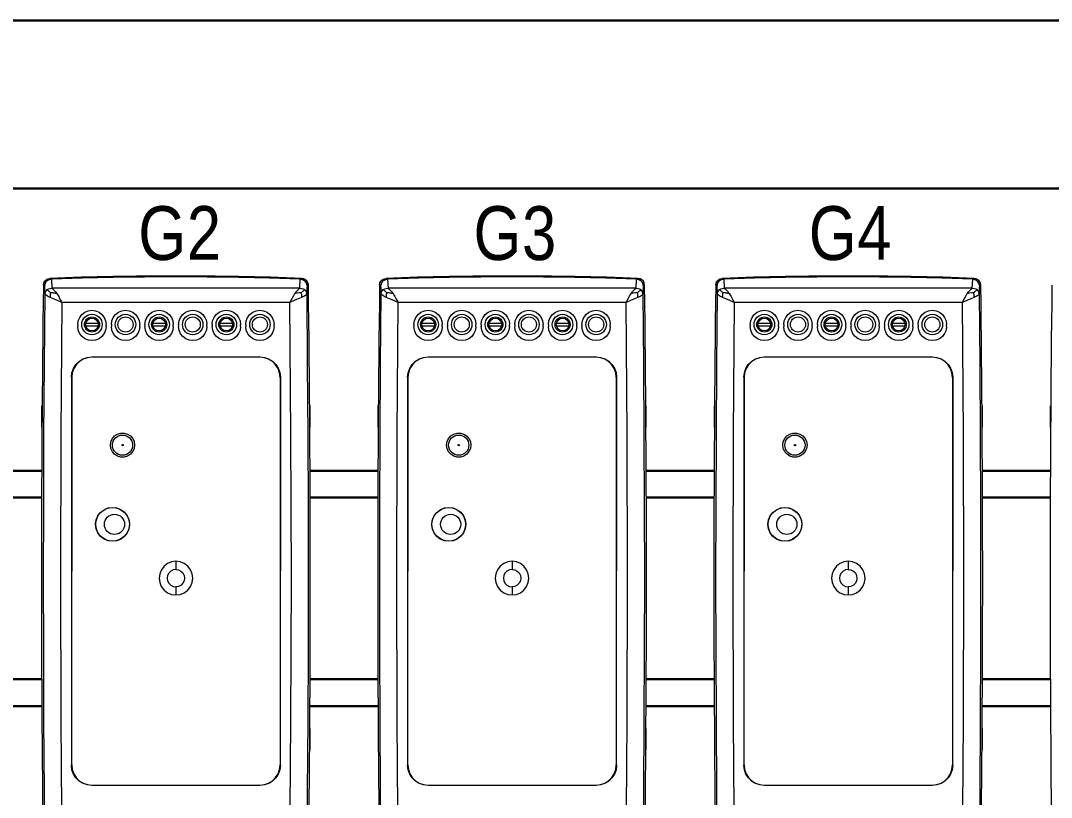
# Model space of a CAD drawing. Header units: millimetres. Extents: x -6000 to 26000, y -6000 to 26000.
# Drawn here: x 114.29 to 135.63, y -4312.58 to -4296.5 of the extents above; entities that cross this region are included whole.
import ezdxf

# ---------------------------------------------------------------- set-up
doc = ezdxf.new("R2010")
doc.units = ezdxf.units.MM
doc.header["$MEASUREMENT"] = 0
for name, color, linetype, lineweight in [('Чертеж и Рисунок_Ном._пера__1', 7, 'Continuous', 15), ('Чертеж и Рисунок_Ном._пера__21', 7, 'Continuous', 30), ('Чертеж и Рисунок_Ном._пера__7', 7, 'Continuous', 15)]:
    doc.layers.add(name, color=color, linetype=linetype, lineweight=lineweight)
doc.styles.add('СГЕНЕРИР_СТИЛЬ_1', font='')
doc.styles.get('СГЕНЕРИР_СТИЛЬ_1').set_extended_font_data('Arial Narrow')

msp = doc.modelspace()

# ---------------------------------------------------------------- linework, layer by layer
at = {"layer": 'Чертеж и Рисунок_Ном._пера__21', "color": 7, "linetype": 'Continuous', "lineweight": 30}
for p, q in [((84.398, -4296.501), (155.339, -4296.501)), ((155.339, -4299.978), (84.398, -4299.978)), ((113.269, -4305.819), (114.727, -4305.819)), ((120.28, -4305.819), (121.686, -4305.819)), ((127.24, -4305.819), (128.646, -4305.819)), ((134.199, -4305.819), (135.606, -4305.819)), ((113.269, -4306.373), (114.724, -4306.373)), ((120.282, -4306.373), (121.684, -4306.373)), ((127.242, -4306.373), (128.644, -4306.373)), ((134.202, -4306.373), (135.603, -4306.373)), ((114.726, -4310.13), (113.256, -4310.131)), ((121.686, -4310.131), (120.281, -4310.131)), ((128.645, -4310.131), (127.24, -4310.131)), ((135.605, -4310.131), (134.2, -4310.131)), ((114.729, -4310.686), (113.269, -4310.688)), ((121.688, -4310.687), (120.278, -4310.688)), ((128.648, -4310.688), (127.237, -4310.688)), ((135.608, -4310.688), (134.197, -4310.688))]:
    msp.add_line(p, q, dxfattribs=at)
at = {"layer": 'Чертеж и Рисунок_Ном._пера__7', "color": 7, "linetype": 'Continuous', "lineweight": 15}
for p, q in [((114.894, -4301.835), (114.922, -4301.848)), ((114.927, -4301.854), (114.936, -4302.041)), ((115.493, -4301.818), (115.493, -4301.826)), ((116.039, -4301.812), (116.039, -4301.804)), ((116.185, -4301.801), (116.185, -4301.81)), ((116.732, -4301.801), (116.732, -4301.793)), ((116.883, -4301.791), (116.883, -4301.8)), ((117.431, -4301.797), (117.431, -4301.789)), ((117.575, -4301.789), (117.576, -4301.797)), ((118.123, -4301.8), (118.123, -4301.791)), ((118.274, -4301.793), (118.274, -4301.801)), ((118.821, -4301.81), (118.821, -4301.801)), ((118.967, -4301.804), (118.967, -4301.812)), ((119.513, -4301.826), (119.513, -4301.818)), ((120.071, -4302.041), (120.079, -4301.854)), ((120.084, -4301.848), (120.112, -4301.835)), ((121.854, -4301.835), (121.882, -4301.848)), ((121.887, -4301.854), (121.896, -4302.041)), ((122.453, -4301.818), (122.453, -4301.826)), ((122.999, -4301.812), (122.999, -4301.804)), ((123.145, -4301.801), (123.145, -4301.81)), ((123.692, -4301.801), (123.692, -4301.793)), ((123.843, -4301.791), (123.843, -4301.8)), ((124.39, -4301.797), (124.391, -4301.789)), ((124.535, -4301.789), (124.535, -4301.797)), ((125.083, -4301.8), (125.083, -4301.791)), ((125.234, -4301.793), (125.234, -4301.801)), ((125.781, -4301.81), (125.781, -4301.801)), ((125.927, -4301.804), (125.927, -4301.812)), ((126.473, -4301.826), (126.473, -4301.818)), ((127.03, -4302.041), (127.039, -4301.854)), ((127.044, -4301.848), (127.072, -4301.835)), ((128.814, -4301.835), (128.841, -4301.848)), ((128.847, -4301.854), (128.855, -4302.041)), ((129.412, -4301.818), (129.413, -4301.826)), ((129.958, -4301.812), (129.959, -4301.804)), ((130.104, -4301.801), (130.105, -4301.81)), ((130.651, -4301.801), (130.652, -4301.793)), ((130.802, -4301.791), (130.803, -4301.8)), ((131.35, -4301.797), (131.35, -4301.789)), ((131.495, -4301.789), (131.495, -4301.797)), ((132.042, -4301.8), (132.043, -4301.791)), ((132.193, -4301.793), (132.194, -4301.801)), ((132.74, -4301.81), (132.741, -4301.801)), ((132.886, -4301.804), (132.887, -4301.812)), ((133.432, -4301.826), (133.433, -4301.818)), ((133.99, -4302.041), (133.999, -4301.854)), ((134.004, -4301.848), (134.031, -4301.835)), ((114.788, -4301.985), (114.761, -4301.972)), ((120.071, -4302.041), (114.936, -4302.041)), ((120.246, -4301.972), (120.218, -4301.985)), ((121.748, -4301.985), (121.72, -4301.972)), ((127.03, -4302.041), (121.896, -4302.041)), ((127.206, -4301.972), (127.178, -4301.985)), ((128.708, -4301.985), (128.68, -4301.972)), ((133.99, -4302.041), (128.855, -4302.041)), ((134.165, -4301.972), (134.138, -4301.985)), ((119.865, -4302.332), (115.141, -4302.332)), ((126.825, -4302.332), (122.101, -4302.332)), ((133.784, -4302.332), (129.061, -4302.332)), ((115.637, -4302.762), (115.895, -4302.762)), ((117.028, -4302.762), (117.286, -4302.762)), ((118.419, -4302.762), (118.677, -4302.762)), ((122.596, -4302.762), (122.855, -4302.762)), ((123.987, -4302.762), (124.246, -4302.762)), ((125.378, -4302.762), (125.637, -4302.762)), ((129.556, -4302.762), (129.814, -4302.762)), ((130.947, -4302.762), (131.205, -4302.762)), ((132.338, -4302.762), (132.596, -4302.762)), ((115.473, -4302.79), (115.473, -4302.832)), ((115.637, -4302.818), (115.895, -4302.818)), ((116.059, -4302.832), (116.059, -4302.79)), ((116.168, -4302.79), (116.168, -4302.832)), ((116.755, -4302.832), (116.755, -4302.79)), ((116.864, -4302.79), (116.864, -4302.832)), ((117.028, -4302.818), (117.286, -4302.818)), ((117.45, -4302.832), (117.45, -4302.79)), ((117.559, -4302.79), (117.559, -4302.832)), ((118.146, -4302.832), (118.146, -4302.79)), ((118.255, -4302.79), (118.255, -4302.832)), ((118.419, -4302.818), (118.677, -4302.818)), ((118.841, -4302.832), (118.841, -4302.79)), ((118.95, -4302.79), (118.95, -4302.832)), ((119.537, -4302.832), (119.537, -4302.79)), ((122.432, -4302.79), (122.432, -4302.832)), ((122.596, -4302.818), (122.855, -4302.818)), ((123.019, -4302.832), (123.019, -4302.79)), ((123.128, -4302.79), (123.128, -4302.832)), ((123.714, -4302.832), (123.714, -4302.79)), ((123.823, -4302.79), (123.823, -4302.832)), ((123.987, -4302.818), (124.246, -4302.818)), ((124.41, -4302.832), (124.41, -4302.79)), ((124.519, -4302.79), (124.519, -4302.832)), ((125.105, -4302.832), (125.105, -4302.79)), ((125.214, -4302.79), (125.214, -4302.832)), ((125.378, -4302.818), (125.637, -4302.818)), ((125.801, -4302.832), (125.801, -4302.79)), ((125.91, -4302.79), (125.91, -4302.832)), ((126.496, -4302.832), (126.496, -4302.79)), ((129.392, -4302.79), (129.392, -4302.832)), ((129.556, -4302.818), (129.814, -4302.818)), ((129.978, -4302.832), (129.979, -4302.79)), ((130.087, -4302.79), (130.088, -4302.832)), ((130.674, -4302.832), (130.674, -4302.79)), ((130.783, -4302.79), (130.783, -4302.832)), ((130.947, -4302.818), (131.205, -4302.818)), ((131.369, -4302.832), (131.37, -4302.79)), ((131.478, -4302.79), (131.479, -4302.832)), ((132.065, -4302.832), (132.065, -4302.79)), ((132.174, -4302.79), (132.174, -4302.832)), ((132.338, -4302.818), (132.596, -4302.818)), ((132.76, -4302.832), (132.761, -4302.79)), ((132.869, -4302.79), (132.87, -4302.832)), ((133.456, -4302.832), (133.456, -4302.79)), ((115.765, -4303.459), (119.242, -4303.459)), ((119.242, -4303.459), (115.765, -4303.467)), ((115.765, -4303.467), (115.765, -4303.459)), ((119.242, -4303.459), (119.242, -4303.467)), ((122.724, -4303.459), (126.202, -4303.459)), ((126.202, -4303.459), (122.724, -4303.467)), ((122.724, -4303.467), (122.724, -4303.459)), ((126.202, -4303.459), (126.202, -4303.467)), ((129.684, -4303.459), (133.161, -4303.459)), ((133.161, -4303.459), (129.684, -4303.467)), ((129.684, -4303.467), (129.684, -4303.459)), ((133.161, -4303.459), (133.161, -4303.467)), ((115.34, -4303.88), (115.347, -4303.884)), ((115.347, -4303.884), (115.34, -4311.908)), ((115.347, -4311.906), (115.347, -4303.884)), ((119.659, -4303.884), (119.667, -4303.88)), ((119.667, -4303.881), (119.659, -4311.906)), ((119.667, -4311.908), (119.667, -4303.881)), ((122.299, -4303.88), (122.307, -4303.884)), ((122.307, -4303.884), (122.299, -4311.908)), ((122.307, -4311.906), (122.307, -4303.884)), ((126.619, -4303.884), (126.626, -4303.88)), ((126.626, -4303.881), (126.619, -4311.906)), ((126.626, -4311.908), (126.626, -4303.881)), ((129.259, -4303.88), (129.267, -4303.884)), ((129.267, -4303.884), (129.259, -4311.908)), ((129.267, -4311.906), (129.267, -4303.884)), ((133.579, -4303.884), (133.586, -4303.88)), ((133.586, -4303.881), (133.579, -4311.906)), ((133.586, -4311.908), (133.586, -4303.881)), ((114.731, -4304.912), (114.731, -4304.475)), ((120.271, -4304.475), (120.276, -4304.475)), ((120.276, -4304.475), (120.276, -4304.912)), ((121.691, -4304.912), (121.691, -4304.475)), ((127.231, -4304.475), (127.235, -4304.475)), ((127.235, -4304.475), (127.235, -4304.912)), ((128.65, -4304.912), (128.65, -4304.475)), ((134.19, -4304.475), (134.195, -4304.475)), ((134.195, -4304.475), (134.195, -4304.912)), ((135.61, -4304.912), (135.61, -4304.475)), ((117.503, -4307.691), (117.503, -4307.858)), ((124.463, -4307.691), (124.463, -4307.858)), ((131.423, -4307.691), (131.423, -4307.858)), ((117.503, -4308.219), (117.503, -4308.386)), ((124.463, -4308.219), (124.463, -4308.386)), ((131.423, -4308.219), (131.423, -4308.386)), ((120.276, -4311.152), (120.276, -4311.589)), ((127.235, -4311.152), (127.235, -4311.589)), ((134.195, -4311.152), (134.195, -4311.589)), ((114.736, -4311.589), (114.731, -4311.589)), ((121.695, -4311.589), (121.691, -4311.589)), ((128.655, -4311.589), (128.65, -4311.589)), ((135.615, -4311.589), (135.61, -4311.589)), ((115.347, -4311.906), (115.34, -4311.909)), ((119.667, -4311.909), (119.659, -4311.906)), ((122.307, -4311.906), (122.299, -4311.909)), ((126.626, -4311.909), (126.619, -4311.906)), ((129.267, -4311.906), (129.259, -4311.909)), ((133.586, -4311.909), (133.579, -4311.906)), ((115.765, -4312.33), (115.765, -4312.323)), ((115.765, -4312.323), (119.242, -4312.323)), ((119.242, -4312.323), (115.765, -4312.33)), ((119.242, -4312.323), (119.242, -4312.33)), ((122.724, -4312.33), (122.724, -4312.323)), ((122.724, -4312.323), (126.202, -4312.323)), ((126.202, -4312.323), (122.724, -4312.33)), ((126.202, -4312.323), (126.202, -4312.33)), ((129.684, -4312.33), (129.684, -4312.323)), ((129.684, -4312.323), (133.161, -4312.323)), ((133.161, -4312.323), (129.684, -4312.33)), ((133.161, -4312.323), (133.161, -4312.33))]:
    msp.add_line(p, q, dxfattribs=at)
at = {"layer": 'Чертеж и Рисунок_Ном._пера__7', "color": 7, "linetype": 'Continuous', "lineweight": 15, "flags": 128}
for points in [[(114.761, -4301.972), (114.768, -4301.93), (114.787, -4301.893), (114.816, -4301.863), (114.853, -4301.843), (114.894, -4301.835)], [(114.788, -4301.985), (114.791, -4301.96), (114.798, -4301.935), (114.811, -4301.911), (114.828, -4301.89)], [(114.83, -4301.892), (114.82, -4301.902), (114.812, -4301.913), (114.805, -4301.925), (114.799, -4301.937), (114.794, -4301.949), (114.791, -4301.961), (114.789, -4301.973), (114.788, -4301.985)], [(114.828, -4301.89), (114.838, -4301.88), (114.849, -4301.872), (114.861, -4301.865), (114.873, -4301.859), (114.885, -4301.854), (114.898, -4301.851), (114.91, -4301.849), (114.922, -4301.848)], [(114.927, -4301.854), (114.902, -4301.856), (114.877, -4301.863), (114.852, -4301.875), (114.83, -4301.892)], [(114.852, -4301.872), (114.841, -4301.879), (114.831, -4301.886)], [(114.836, -4301.886), (114.848, -4301.875)], [(114.856, -4301.87), (114.873, -4301.861), (114.889, -4301.855), (114.905, -4301.851), (114.924, -4301.85)], [(114.922, -4301.848), (115.561, -4301.827), (116.207, -4301.811), (116.854, -4301.802), (117.179, -4301.799), (117.503, -4301.798), (117.828, -4301.799), (118.152, -4301.802), (118.8, -4301.811), (119.445, -4301.827), (120.084, -4301.848)], [(120.079, -4301.854), (119.442, -4301.832), (118.797, -4301.817), (118.151, -4301.807), (117.827, -4301.805), (117.503, -4301.804), (117.179, -4301.805), (116.856, -4301.807), (116.209, -4301.817), (115.565, -4301.832), (114.927, -4301.854)], [(120.177, -4301.892), (120.166, -4301.883), (120.155, -4301.875), (120.143, -4301.869), (120.13, -4301.863), (120.117, -4301.859), (120.104, -4301.856), (120.092, -4301.854), (120.079, -4301.854)], [(120.083, -4301.85), (120.101, -4301.851), (120.117, -4301.855), (120.134, -4301.861), (120.151, -4301.87)], [(120.084, -4301.848), (120.109, -4301.851), (120.134, -4301.859), (120.158, -4301.872), (120.179, -4301.89)], [(120.246, -4301.972), (120.239, -4301.931), (120.22, -4301.893), (120.191, -4301.863), (120.154, -4301.843), (120.112, -4301.835)], [(120.179, -4301.89), (120.17, -4301.882), (120.161, -4301.876), (120.151, -4301.87)], [(120.171, -4301.886), (120.158, -4301.875)], [(120.218, -4301.985), (120.216, -4301.961), (120.208, -4301.937), (120.195, -4301.913), (120.177, -4301.892)], [(120.179, -4301.89), (120.2, -4301.918), (120.213, -4301.95), (120.218, -4301.985)], [(121.72, -4301.972), (121.727, -4301.93), (121.746, -4301.893), (121.776, -4301.863), (121.813, -4301.843), (121.854, -4301.835)], [(121.748, -4301.985), (121.75, -4301.96), (121.758, -4301.935), (121.77, -4301.911), (121.787, -4301.89)], [(121.789, -4301.892), (121.78, -4301.902), (121.771, -4301.913), (121.764, -4301.925), (121.758, -4301.937), (121.754, -4301.949), (121.751, -4301.961), (121.749, -4301.973), (121.748, -4301.985)], [(121.787, -4301.89), (121.798, -4301.88), (121.809, -4301.872), (121.82, -4301.865), (121.832, -4301.859), (121.845, -4301.854), (121.857, -4301.851), (121.87, -4301.849), (121.882, -4301.848)], [(121.887, -4301.854), (121.862, -4301.856), (121.836, -4301.863), (121.812, -4301.875), (121.789, -4301.892)], [(121.811, -4301.872), (121.8, -4301.879), (121.791, -4301.886)], [(121.796, -4301.886), (121.808, -4301.875)], [(121.816, -4301.87), (121.833, -4301.861), (121.849, -4301.855), (121.865, -4301.851), (121.883, -4301.85)], [(121.882, -4301.848), (122.521, -4301.827), (123.166, -4301.811), (123.814, -4301.802), (124.138, -4301.799), (124.463, -4301.798), (124.788, -4301.799), (125.112, -4301.802), (125.759, -4301.811), (126.405, -4301.827), (127.044, -4301.848)], [(127.039, -4301.854), (126.401, -4301.832), (125.757, -4301.817), (125.111, -4301.807), (124.787, -4301.805), (124.463, -4301.804), (124.139, -4301.805), (123.815, -4301.807), (123.169, -4301.817), (122.525, -4301.832), (121.887, -4301.854)], [(127.136, -4301.892), (127.126, -4301.883), (127.114, -4301.875), (127.102, -4301.869), (127.09, -4301.863), (127.077, -4301.859), (127.064, -4301.856), (127.051, -4301.854), (127.039, -4301.854)], [(127.043, -4301.85), (127.061, -4301.851), (127.077, -4301.855), (127.093, -4301.861), (127.11, -4301.87)], [(127.044, -4301.848), (127.069, -4301.851), (127.093, -4301.859), (127.117, -4301.872), (127.138, -4301.89)], [(127.206, -4301.972), (127.199, -4301.931), (127.18, -4301.893), (127.15, -4301.863), (127.113, -4301.843), (127.072, -4301.835)], [(127.138, -4301.89), (127.13, -4301.882), (127.121, -4301.876), (127.11, -4301.87)], [(127.13, -4301.886), (127.118, -4301.875)], [(127.178, -4301.985), (127.175, -4301.961), (127.168, -4301.937), (127.155, -4301.913), (127.136, -4301.892)], [(127.138, -4301.89), (127.16, -4301.918), (127.173, -4301.95), (127.178, -4301.985)], [(128.68, -4301.972), (128.687, -4301.93), (128.706, -4301.893), (128.735, -4301.863), (128.772, -4301.843), (128.814, -4301.835)], [(128.708, -4301.985), (128.71, -4301.96), (128.717, -4301.935), (128.73, -4301.911), (128.747, -4301.89)], [(128.749, -4301.892), (128.739, -4301.902), (128.731, -4301.913), (128.724, -4301.925), (128.718, -4301.937), (128.713, -4301.949), (128.71, -4301.961), (128.708, -4301.973), (128.708, -4301.985)], [(128.747, -4301.89), (128.757, -4301.88), (128.768, -4301.872), (128.78, -4301.865), (128.792, -4301.859), (128.804, -4301.854), (128.817, -4301.851), (128.829, -4301.849), (128.841, -4301.848)], [(128.847, -4301.854), (128.822, -4301.856), (128.796, -4301.863), (128.771, -4301.875), (128.749, -4301.892)], [(128.771, -4301.872), (128.76, -4301.879), (128.75, -4301.886)], [(128.755, -4301.886), (128.768, -4301.875)], [(128.775, -4301.87), (128.792, -4301.861), (128.808, -4301.855), (128.824, -4301.851), (128.843, -4301.85)], [(128.841, -4301.848), (129.481, -4301.827), (130.126, -4301.811), (130.774, -4301.802), (131.098, -4301.799), (131.423, -4301.798), (131.747, -4301.799), (132.072, -4301.802), (132.719, -4301.811), (133.365, -4301.827), (134.004, -4301.848)], [(133.999, -4301.854), (133.361, -4301.832), (132.717, -4301.817), (132.07, -4301.807), (131.747, -4301.805), (131.423, -4301.804), (131.099, -4301.805), (130.775, -4301.807), (130.129, -4301.817), (129.484, -4301.832), (128.847, -4301.854)], [(134.096, -4301.892), (134.085, -4301.883), (134.074, -4301.875), (134.062, -4301.869), (134.049, -4301.863), (134.036, -4301.859), (134.024, -4301.856), (134.011, -4301.854), (133.999, -4301.854)], [(134.002, -4301.85), (134.021, -4301.851), (134.037, -4301.855), (134.053, -4301.861), (134.07, -4301.87)], [(134.004, -4301.848), (134.028, -4301.851), (134.053, -4301.859), (134.077, -4301.872), (134.098, -4301.89)], [(134.165, -4301.972), (134.158, -4301.931), (134.139, -4301.893), (134.11, -4301.863), (134.073, -4301.843), (134.031, -4301.835)], [(134.098, -4301.89), (134.089, -4301.882), (134.08, -4301.876), (134.07, -4301.87)], [(134.09, -4301.886), (134.077, -4301.875)], [(134.138, -4301.985), (134.135, -4301.961), (134.127, -4301.937), (134.114, -4301.913), (134.096, -4301.892)], [(134.098, -4301.89), (134.119, -4301.918), (134.133, -4301.95), (134.138, -4301.985)], [(114.796, -4302.148), (114.793, -4302.094), (114.791, -4302.039), (114.788, -4301.985)], [(114.796, -4302.148), (114.801, -4302.118), (114.816, -4302.09), (114.838, -4302.067)], [(114.838, -4302.067), (114.866, -4302.051), (114.9, -4302.042), (114.936, -4302.041)], [(114.906, -4302.128), (114.894, -4302.118), (114.883, -4302.108), (114.872, -4302.099), (114.863, -4302.091), (114.855, -4302.084), (114.842, -4302.072)], [(114.906, -4302.128), (114.901, -4302.152), (114.899, -4302.164), (114.898, -4302.175), (114.898, -4302.2), (114.899, -4302.213), (114.899, -4302.229)], [(114.906, -4302.128), (114.939, -4302.129), (114.955, -4302.13), (114.971, -4302.133), (114.987, -4302.136), (115.003, -4302.14), (115.02, -4302.144), (115.039, -4302.15)], [(114.936, -4302.041), (114.949, -4302.049), (114.962, -4302.059), (114.974, -4302.071), (114.987, -4302.084), (115, -4302.098), (115.013, -4302.114), (115.026, -4302.132), (115.039, -4302.15)], [(119.968, -4302.15), (119.981, -4302.132), (119.994, -4302.114), (120.006, -4302.098), (120.019, -4302.084), (120.032, -4302.071), (120.045, -4302.059), (120.058, -4302.049), (120.071, -4302.041)], [(119.968, -4302.15), (120.016, -4302.137), (120.058, -4302.13), (120.1, -4302.128)], [(120.071, -4302.041), (120.107, -4302.042), (120.141, -4302.051), (120.169, -4302.067)], [(120.1, -4302.128), (120.112, -4302.118), (120.124, -4302.108), (120.134, -4302.099), (120.143, -4302.091), (120.151, -4302.084), (120.164, -4302.072)], [(120.108, -4302.229), (120.108, -4302.2), (120.108, -4302.175), (120.106, -4302.152), (120.1, -4302.128)], [(120.211, -4302.148), (120.205, -4302.118), (120.191, -4302.09), (120.169, -4302.067)], [(120.218, -4301.985), (120.216, -4302.039), (120.213, -4302.094), (120.211, -4302.148)], [(121.755, -4302.148), (121.753, -4302.094), (121.75, -4302.039), (121.748, -4301.985)], [(121.755, -4302.148), (121.761, -4302.118), (121.775, -4302.09), (121.797, -4302.067)], [(121.797, -4302.067), (121.826, -4302.051), (121.859, -4302.042), (121.896, -4302.041)], [(121.866, -4302.128), (121.854, -4302.118), (121.842, -4302.108), (121.832, -4302.099), (121.823, -4302.091), (121.815, -4302.084), (121.802, -4302.072)], [(121.866, -4302.128), (121.861, -4302.152), (121.859, -4302.164), (121.858, -4302.175), (121.858, -4302.2), (121.858, -4302.213), (121.859, -4302.229)], [(121.866, -4302.128), (121.899, -4302.129), (121.915, -4302.13), (121.931, -4302.133), (121.947, -4302.136), (121.963, -4302.14), (121.98, -4302.144), (121.998, -4302.15)], [(121.896, -4302.041), (121.908, -4302.049), (121.921, -4302.059), (121.934, -4302.071), (121.947, -4302.084), (121.96, -4302.098), (121.973, -4302.114), (121.985, -4302.132), (121.998, -4302.15)], [(126.928, -4302.15), (126.94, -4302.132), (126.953, -4302.114), (126.966, -4302.098), (126.979, -4302.084), (126.992, -4302.071), (127.005, -4302.059), (127.018, -4302.049), (127.03, -4302.041)], [(126.928, -4302.15), (126.976, -4302.137), (127.018, -4302.13), (127.06, -4302.128)], [(127.03, -4302.041), (127.066, -4302.042), (127.1, -4302.051), (127.128, -4302.067)], [(127.06, -4302.128), (127.072, -4302.118), (127.083, -4302.108), (127.094, -4302.099), (127.103, -4302.091), (127.111, -4302.084), (127.124, -4302.072)], [(127.067, -4302.229), (127.068, -4302.2), (127.068, -4302.175), (127.065, -4302.152), (127.06, -4302.128)], [(127.171, -4302.148), (127.165, -4302.118), (127.15, -4302.09), (127.128, -4302.067)], [(127.178, -4301.985), (127.176, -4302.039), (127.173, -4302.094), (127.171, -4302.148)], [(128.715, -4302.148), (128.713, -4302.094), (128.71, -4302.039), (128.708, -4301.985)], [(128.715, -4302.148), (128.721, -4302.118), (128.735, -4302.09), (128.757, -4302.067)], [(128.757, -4302.067), (128.785, -4302.051), (128.819, -4302.042), (128.855, -4302.041)], [(128.826, -4302.128), (128.813, -4302.118), (128.802, -4302.108), (128.792, -4302.099), (128.783, -4302.091), (128.774, -4302.084), (128.762, -4302.072)], [(128.826, -4302.128), (128.82, -4302.152), (128.819, -4302.164), (128.817, -4302.175), (128.817, -4302.2), (128.818, -4302.213), (128.818, -4302.229)], [(128.826, -4302.128), (128.858, -4302.129), (128.874, -4302.13), (128.89, -4302.133), (128.906, -4302.136), (128.922, -4302.14), (128.94, -4302.144), (128.958, -4302.15)], [(128.855, -4302.041), (128.868, -4302.049), (128.881, -4302.059), (128.894, -4302.071), (128.907, -4302.084), (128.919, -4302.098), (128.932, -4302.114), (128.945, -4302.132), (128.958, -4302.15)], [(133.887, -4302.15), (133.9, -4302.132), (133.913, -4302.114), (133.926, -4302.098), (133.939, -4302.084), (133.951, -4302.071), (133.964, -4302.059), (133.977, -4302.049), (133.99, -4302.041)], [(133.887, -4302.15), (133.935, -4302.137), (133.977, -4302.13), (134.02, -4302.128)], [(133.99, -4302.041), (134.026, -4302.042), (134.06, -4302.051), (134.088, -4302.067)], [(134.02, -4302.128), (134.032, -4302.118), (134.043, -4302.108), (134.053, -4302.099), (134.063, -4302.091), (134.071, -4302.084), (134.083, -4302.072)], [(134.027, -4302.229), (134.028, -4302.2), (134.028, -4302.175), (134.025, -4302.152), (134.02, -4302.128)], [(134.13, -4302.148), (134.125, -4302.118), (134.11, -4302.09), (134.088, -4302.067)], [(134.138, -4301.985), (134.135, -4302.039), (134.133, -4302.094), (134.13, -4302.148)], [(114.765, -4308.039), (114.767, -4306.558), (114.773, -4305.079), (114.783, -4303.611), (114.796, -4302.148)], [(114.899, -4302.229), (114.845, -4302.202), (114.809, -4302.176), (114.796, -4302.148)], [(115.141, -4302.332), (115.052, -4302.292), (114.969, -4302.258), (114.899, -4302.229)], [(115.039, -4302.15), (115.064, -4302.191), (115.077, -4302.213), (115.09, -4302.235), (115.116, -4302.283), (115.129, -4302.308), (115.141, -4302.332)], [(115.141, -4302.332), (115.121, -4305.059), (115.113, -4308.031), (115.121, -4311.003), (115.141, -4313.731)], [(119.865, -4302.332), (119.891, -4302.283), (119.917, -4302.235), (119.942, -4302.191), (119.968, -4302.15)], [(120.108, -4302.229), (120.038, -4302.258), (119.955, -4302.292), (119.865, -4302.332)], [(119.865, -4313.731), (119.886, -4311.003), (119.894, -4308.031), (119.886, -4305.059), (119.865, -4302.332)], [(120.211, -4302.148), (120.204, -4302.167), (120.196, -4302.177), (120.185, -4302.187), (120.17, -4302.197), (120.152, -4302.207), (120.131, -4302.218), (120.108, -4302.229)], [(120.211, -4302.148), (120.224, -4303.611), (120.234, -4305.079), (120.24, -4306.558), (120.241, -4308.039)], [(121.725, -4308.039), (121.727, -4306.558), (121.733, -4305.079), (121.742, -4303.611), (121.756, -4302.148)], [(121.859, -4302.229), (121.805, -4302.202), (121.769, -4302.176), (121.756, -4302.148)], [(122.101, -4302.332), (122.012, -4302.292), (121.928, -4302.258), (121.859, -4302.229)], [(121.998, -4302.15), (122.024, -4302.191), (122.037, -4302.213), (122.05, -4302.235), (122.075, -4302.283), (122.088, -4302.308), (122.101, -4302.332)], [(122.101, -4302.332), (122.08, -4305.059), (122.072, -4308.031), (122.08, -4311.003), (122.101, -4313.731)], [(126.825, -4302.332), (126.851, -4302.283), (126.876, -4302.235), (126.902, -4302.191), (126.928, -4302.15)], [(127.067, -4302.229), (126.998, -4302.258), (126.914, -4302.292), (126.825, -4302.332)], [(126.825, -4313.731), (126.846, -4311.003), (126.853, -4308.031), (126.846, -4305.059), (126.825, -4302.332)], [(127.17, -4302.148), (127.164, -4302.167), (127.156, -4302.177), (127.144, -4302.187), (127.13, -4302.197), (127.112, -4302.207), (127.091, -4302.218), (127.067, -4302.229)], [(127.17, -4302.148), (127.184, -4303.611), (127.193, -4305.079), (127.199, -4306.558), (127.201, -4308.039)], [(128.684, -4308.039), (128.686, -4306.558), (128.692, -4305.079), (128.702, -4303.611), (128.715, -4302.148)], [(128.818, -4302.229), (128.764, -4302.202), (128.729, -4302.176), (128.715, -4302.148)], [(129.061, -4302.332), (128.971, -4302.292), (128.888, -4302.258), (128.818, -4302.229)], [(128.958, -4302.15), (128.984, -4302.191), (128.997, -4302.213), (129.009, -4302.235), (129.035, -4302.283), (129.048, -4302.308), (129.061, -4302.332)], [(129.061, -4302.332), (129.04, -4305.059), (129.032, -4308.031), (129.04, -4311.003), (129.061, -4313.731)], [(133.784, -4302.332), (133.81, -4302.283), (133.836, -4302.235), (133.862, -4302.191), (133.887, -4302.15)], [(134.027, -4302.229), (133.957, -4302.258), (133.874, -4302.292), (133.784, -4302.332)], [(133.785, -4313.731), (133.805, -4311.003), (133.813, -4308.031), (133.805, -4305.059), (133.784, -4302.332)], [(134.13, -4302.148), (134.123, -4302.167), (134.115, -4302.177), (134.104, -4302.187), (134.09, -4302.197), (134.072, -4302.207), (134.051, -4302.218), (134.027, -4302.229)], [(134.13, -4302.148), (134.143, -4303.611), (134.153, -4305.079), (134.159, -4306.558), (134.161, -4308.039)], [(115.473, -4302.79), (115.482, -4302.714), (115.512, -4302.643), (115.557, -4302.583), (115.617, -4302.536), (115.688, -4302.506), (115.765, -4302.496), (115.842, -4302.506), (115.913, -4302.535), (115.973, -4302.582), (116.02, -4302.642), (116.049, -4302.713), (116.059, -4302.79)], [(116.168, -4302.79), (116.178, -4302.714), (116.207, -4302.643), (116.253, -4302.583), (116.313, -4302.536), (116.384, -4302.506), (116.461, -4302.496), (116.538, -4302.506), (116.609, -4302.535), (116.669, -4302.582), (116.715, -4302.642), (116.745, -4302.713), (116.755, -4302.79)], [(116.864, -4302.79), (116.873, -4302.714), (116.903, -4302.643), (116.948, -4302.583), (117.008, -4302.536), (117.079, -4302.506), (117.156, -4302.496), (117.233, -4302.506), (117.304, -4302.535), (117.364, -4302.582), (117.411, -4302.642), (117.44, -4302.713), (117.45, -4302.79)], [(117.559, -4302.79), (117.569, -4302.714), (117.598, -4302.643), (117.644, -4302.583), (117.704, -4302.536), (117.775, -4302.506), (117.852, -4302.496), (117.929, -4302.506), (118, -4302.535), (118.06, -4302.582), (118.106, -4302.642), (118.136, -4302.713), (118.146, -4302.79)], [(118.255, -4302.79), (118.264, -4302.714), (118.294, -4302.643), (118.339, -4302.583), (118.399, -4302.536), (118.47, -4302.506), (118.547, -4302.496), (118.624, -4302.506), (118.695, -4302.535), (118.755, -4302.582), (118.802, -4302.642), (118.831, -4302.713), (118.841, -4302.79)], [(118.95, -4302.79), (118.96, -4302.714), (118.989, -4302.643), (119.035, -4302.583), (119.095, -4302.536), (119.166, -4302.506), (119.243, -4302.496), (119.32, -4302.506), (119.391, -4302.535), (119.451, -4302.582), (119.497, -4302.642), (119.527, -4302.713), (119.537, -4302.79)], [(122.432, -4302.79), (122.442, -4302.714), (122.471, -4302.643), (122.517, -4302.583), (122.577, -4302.536), (122.648, -4302.506), (122.725, -4302.496), (122.802, -4302.506), (122.873, -4302.535), (122.933, -4302.582), (122.979, -4302.642), (123.009, -4302.713), (123.019, -4302.79)], [(123.128, -4302.79), (123.138, -4302.714), (123.167, -4302.643), (123.213, -4302.583), (123.273, -4302.536), (123.343, -4302.506), (123.42, -4302.496), (123.497, -4302.506), (123.568, -4302.535), (123.629, -4302.582), (123.675, -4302.642), (123.704, -4302.713), (123.714, -4302.79)], [(123.823, -4302.79), (123.833, -4302.714), (123.862, -4302.643), (123.908, -4302.583), (123.968, -4302.536), (124.039, -4302.506), (124.116, -4302.496), (124.193, -4302.506), (124.264, -4302.535), (124.324, -4302.582), (124.37, -4302.642), (124.4, -4302.713), (124.41, -4302.79)], [(124.519, -4302.79), (124.529, -4302.714), (124.558, -4302.643), (124.604, -4302.583), (124.664, -4302.536), (124.734, -4302.506), (124.811, -4302.496), (124.888, -4302.506), (124.959, -4302.535), (125.02, -4302.582), (125.066, -4302.642), (125.095, -4302.713), (125.105, -4302.79)], [(125.214, -4302.79), (125.224, -4302.714), (125.253, -4302.643), (125.299, -4302.583), (125.359, -4302.536), (125.43, -4302.506), (125.507, -4302.496), (125.584, -4302.506), (125.655, -4302.535), (125.715, -4302.582), (125.761, -4302.642), (125.791, -4302.713), (125.801, -4302.79)], [(125.91, -4302.79), (125.92, -4302.714), (125.949, -4302.643), (125.995, -4302.583), (126.055, -4302.536), (126.125, -4302.506), (126.202, -4302.496), (126.279, -4302.506), (126.35, -4302.535), (126.411, -4302.582), (126.457, -4302.642), (126.486, -4302.713), (126.496, -4302.79)], [(129.392, -4302.79), (129.402, -4302.714), (129.431, -4302.643), (129.477, -4302.583), (129.537, -4302.536), (129.608, -4302.506), (129.685, -4302.496), (129.762, -4302.506), (129.832, -4302.535), (129.893, -4302.582), (129.939, -4302.642), (129.969, -4302.713), (129.979, -4302.79)], [(130.087, -4302.79), (130.097, -4302.714), (130.127, -4302.643), (130.172, -4302.583), (130.232, -4302.536), (130.303, -4302.506), (130.38, -4302.496), (130.457, -4302.506), (130.528, -4302.535), (130.588, -4302.582), (130.634, -4302.642), (130.664, -4302.713), (130.674, -4302.79)], [(130.783, -4302.79), (130.793, -4302.714), (130.822, -4302.643), (130.868, -4302.583), (130.928, -4302.536), (130.999, -4302.506), (131.076, -4302.496), (131.153, -4302.506), (131.223, -4302.535), (131.284, -4302.582), (131.33, -4302.642), (131.36, -4302.713), (131.37, -4302.79)], [(131.478, -4302.79), (131.488, -4302.714), (131.518, -4302.643), (131.563, -4302.583), (131.623, -4302.536), (131.694, -4302.506), (131.771, -4302.496), (131.848, -4302.506), (131.919, -4302.535), (131.979, -4302.582), (132.025, -4302.642), (132.055, -4302.713), (132.065, -4302.79)], [(132.174, -4302.79), (132.184, -4302.714), (132.213, -4302.643), (132.259, -4302.583), (132.319, -4302.536), (132.39, -4302.506), (132.467, -4302.496), (132.544, -4302.506), (132.614, -4302.535), (132.675, -4302.582), (132.721, -4302.642), (132.751, -4302.713), (132.761, -4302.79)], [(132.869, -4302.79), (132.879, -4302.714), (132.909, -4302.643), (132.954, -4302.583), (133.014, -4302.536), (133.085, -4302.506), (133.162, -4302.496), (133.239, -4302.506), (133.31, -4302.535), (133.37, -4302.582), (133.416, -4302.642), (133.446, -4302.713), (133.456, -4302.79)], [(116.059, -4302.831), (116.049, -4302.908), (116.019, -4302.979), (115.973, -4303.039), (115.912, -4303.085), (115.841, -4303.114), (115.767, -4303.124), (115.692, -4303.115), (115.621, -4303.086), (115.56, -4303.04), (115.513, -4302.98), (115.483, -4302.909), (115.473, -4302.831)], [(116.755, -4302.831), (116.744, -4302.908), (116.715, -4302.979), (116.668, -4303.039), (116.607, -4303.085), (116.537, -4303.114), (116.462, -4303.124), (116.387, -4303.115), (116.317, -4303.086), (116.256, -4303.04), (116.209, -4302.98), (116.179, -4302.909), (116.168, -4302.831)], [(117.45, -4302.831), (117.44, -4302.908), (117.41, -4302.979), (117.364, -4303.039), (117.303, -4303.085), (117.232, -4303.114), (117.158, -4303.124), (117.083, -4303.115), (117.012, -4303.086), (116.951, -4303.04), (116.904, -4302.98), (116.874, -4302.909), (116.864, -4302.831)], [(118.146, -4302.831), (118.135, -4302.908), (118.106, -4302.979), (118.059, -4303.039), (117.998, -4303.085), (117.928, -4303.114), (117.853, -4303.124), (117.778, -4303.115), (117.708, -4303.086), (117.647, -4303.04), (117.6, -4302.98), (117.57, -4302.909), (117.559, -4302.831)], [(118.841, -4302.831), (118.831, -4302.908), (118.801, -4302.979), (118.755, -4303.039), (118.694, -4303.085), (118.623, -4303.114), (118.549, -4303.124), (118.474, -4303.115), (118.403, -4303.086), (118.342, -4303.04), (118.295, -4302.98), (118.265, -4302.909), (118.255, -4302.831)], [(119.537, -4302.831), (119.526, -4302.908), (119.497, -4302.979), (119.45, -4303.039), (119.389, -4303.085), (119.319, -4303.114), (119.244, -4303.124), (119.169, -4303.115), (119.099, -4303.086), (119.038, -4303.04), (118.991, -4302.98), (118.961, -4302.909), (118.95, -4302.831)], [(123.019, -4302.831), (123.008, -4302.908), (122.979, -4302.979), (122.932, -4303.039), (122.872, -4303.085), (122.801, -4303.114), (122.726, -4303.124), (122.651, -4303.115), (122.581, -4303.086), (122.52, -4303.04), (122.473, -4302.98), (122.443, -4302.909), (122.432, -4302.831)], [(123.714, -4302.831), (123.704, -4302.908), (123.674, -4302.979), (123.628, -4303.039), (123.567, -4303.085), (123.496, -4303.114), (123.422, -4303.124), (123.347, -4303.115), (123.276, -4303.086), (123.215, -4303.04), (123.168, -4302.98), (123.138, -4302.909), (123.128, -4302.831)], [(124.41, -4302.831), (124.399, -4302.908), (124.37, -4302.979), (124.323, -4303.039), (124.263, -4303.085), (124.192, -4303.114), (124.117, -4303.124), (124.042, -4303.115), (123.972, -4303.086), (123.911, -4303.04), (123.864, -4302.98), (123.834, -4302.909), (123.823, -4302.831)], [(125.105, -4302.831), (125.095, -4302.908), (125.065, -4302.979), (125.019, -4303.039), (124.958, -4303.085), (124.887, -4303.114), (124.813, -4303.124), (124.738, -4303.115), (124.667, -4303.086), (124.606, -4303.04), (124.559, -4302.98), (124.529, -4302.909), (124.519, -4302.831)], [(125.801, -4302.831), (125.79, -4302.908), (125.761, -4302.979), (125.714, -4303.039), (125.654, -4303.085), (125.583, -4303.114), (125.508, -4303.124), (125.433, -4303.115), (125.363, -4303.086), (125.302, -4303.04), (125.255, -4302.98), (125.225, -4302.909), (125.214, -4302.831)], [(126.496, -4302.831), (126.486, -4302.908), (126.456, -4302.979), (126.41, -4303.039), (126.349, -4303.085), (126.278, -4303.114), (126.204, -4303.124), (126.129, -4303.115), (126.058, -4303.086), (125.997, -4303.04), (125.95, -4302.98), (125.92, -4302.909), (125.91, -4302.831)], [(129.979, -4302.831), (129.968, -4302.908), (129.938, -4302.979), (129.892, -4303.039), (129.831, -4303.085), (129.761, -4303.114), (129.686, -4303.124), (129.611, -4303.115), (129.54, -4303.086), (129.479, -4303.04), (129.433, -4302.98), (129.403, -4302.909), (129.392, -4302.831)], [(130.674, -4302.831), (130.664, -4302.908), (130.634, -4302.979), (130.588, -4303.039), (130.527, -4303.085), (130.456, -4303.114), (130.381, -4303.124), (130.307, -4303.115), (130.236, -4303.086), (130.175, -4303.04), (130.128, -4302.98), (130.098, -4302.909), (130.087, -4302.831)], [(131.37, -4302.831), (131.359, -4302.908), (131.329, -4302.979), (131.283, -4303.039), (131.222, -4303.085), (131.152, -4303.114), (131.077, -4303.124), (131.002, -4303.115), (130.931, -4303.086), (130.87, -4303.04), (130.824, -4302.98), (130.794, -4302.909), (130.783, -4302.831)], [(132.065, -4302.831), (132.055, -4302.908), (132.025, -4302.979), (131.979, -4303.039), (131.918, -4303.085), (131.847, -4303.114), (131.772, -4303.124), (131.698, -4303.115), (131.627, -4303.086), (131.566, -4303.04), (131.519, -4302.98), (131.489, -4302.909), (131.478, -4302.831)], [(132.761, -4302.831), (132.75, -4302.908), (132.72, -4302.979), (132.674, -4303.039), (132.613, -4303.085), (132.543, -4303.114), (132.468, -4303.124), (132.393, -4303.115), (132.322, -4303.086), (132.261, -4303.04), (132.215, -4302.98), (132.185, -4302.909), (132.174, -4302.831)], [(133.456, -4302.831), (133.446, -4302.908), (133.416, -4302.979), (133.37, -4303.039), (133.309, -4303.085), (133.238, -4303.114), (133.163, -4303.124), (133.089, -4303.115), (133.018, -4303.086), (132.957, -4303.04), (132.91, -4302.98), (132.88, -4302.909), (132.869, -4302.831)], [(115.34, -4303.881), (115.351, -4303.787), (115.383, -4303.698), (115.433, -4303.619), (115.5, -4303.552), (115.58, -4303.502), (115.67, -4303.47), (115.765, -4303.459)], [(115.765, -4303.467), (115.671, -4303.477), (115.583, -4303.508), (115.505, -4303.557), (115.439, -4303.623), (115.389, -4303.702), (115.358, -4303.79), (115.347, -4303.884)], [(119.242, -4303.459), (119.335, -4303.47), (119.424, -4303.5), (119.504, -4303.55), (119.571, -4303.616), (119.622, -4303.695), (119.655, -4303.785), (119.667, -4303.881)], [(119.659, -4303.884), (119.649, -4303.79), (119.618, -4303.702), (119.568, -4303.623), (119.502, -4303.558), (119.424, -4303.508), (119.336, -4303.477), (119.242, -4303.467)], [(122.299, -4303.881), (122.311, -4303.787), (122.343, -4303.698), (122.393, -4303.619), (122.46, -4303.552), (122.54, -4303.502), (122.63, -4303.47), (122.724, -4303.459)], [(122.724, -4303.467), (122.631, -4303.477), (122.543, -4303.508), (122.464, -4303.557), (122.399, -4303.623), (122.349, -4303.702), (122.318, -4303.79), (122.307, -4303.884)], [(126.202, -4303.459), (126.295, -4303.47), (126.384, -4303.5), (126.464, -4303.55), (126.531, -4303.616), (126.582, -4303.695), (126.615, -4303.785), (126.626, -4303.881)], [(126.619, -4303.884), (126.608, -4303.79), (126.577, -4303.702), (126.528, -4303.623), (126.462, -4303.558), (126.383, -4303.508), (126.295, -4303.477), (126.202, -4303.467)], [(129.259, -4303.881), (129.271, -4303.787), (129.302, -4303.698), (129.353, -4303.619), (129.419, -4303.552), (129.499, -4303.502), (129.589, -4303.47), (129.684, -4303.459)], [(129.684, -4303.467), (129.59, -4303.477), (129.502, -4303.508), (129.424, -4303.557), (129.358, -4303.623), (129.309, -4303.702), (129.277, -4303.79), (129.267, -4303.884)], [(133.161, -4303.459), (133.255, -4303.47), (133.343, -4303.5), (133.423, -4303.55), (133.49, -4303.616), (133.542, -4303.695), (133.574, -4303.785), (133.586, -4303.881)], [(133.579, -4303.884), (133.568, -4303.79), (133.537, -4303.702), (133.487, -4303.623), (133.422, -4303.558), (133.343, -4303.508), (133.255, -4303.477), (133.161, -4303.467)], [(116.148, -4305.286), (116.158, -4305.214), (116.188, -4305.149), (116.235, -4305.095), (116.296, -4305.056), (116.364, -4305.037), (116.434, -4305.037), (116.502, -4305.057), (116.563, -4305.095), (116.609, -4305.149), (116.639, -4305.214), (116.65, -4305.286)], [(123.108, -4305.286), (123.118, -4305.214), (123.148, -4305.149), (123.195, -4305.095), (123.255, -4305.056), (123.323, -4305.037), (123.394, -4305.037), (123.462, -4305.057), (123.522, -4305.095), (123.569, -4305.149), (123.599, -4305.214), (123.609, -4305.286)], [(130.067, -4305.286), (130.078, -4305.214), (130.108, -4305.149), (130.154, -4305.095), (130.215, -4305.056), (130.283, -4305.037), (130.353, -4305.037), (130.422, -4305.057), (130.482, -4305.095), (130.529, -4305.149), (130.559, -4305.214), (130.569, -4305.286)], [(116.65, -4305.286), (116.639, -4305.356), (116.61, -4305.421), (116.563, -4305.475), (116.503, -4305.513), (116.435, -4305.534), (116.365, -4305.534), (116.296, -4305.514), (116.236, -4305.476), (116.189, -4305.422), (116.158, -4305.357), (116.148, -4305.286)], [(123.609, -4305.286), (123.599, -4305.356), (123.569, -4305.421), (123.523, -4305.475), (123.463, -4305.513), (123.395, -4305.534), (123.324, -4305.534), (123.256, -4305.514), (123.195, -4305.476), (123.148, -4305.422), (123.118, -4305.357), (123.108, -4305.286)], [(130.569, -4305.286), (130.559, -4305.356), (130.529, -4305.421), (130.483, -4305.475), (130.422, -4305.513), (130.354, -4305.534), (130.284, -4305.534), (130.216, -4305.514), (130.155, -4305.476), (130.108, -4305.422), (130.078, -4305.357), (130.067, -4305.286)], [(115.841, -4306.925), (115.853, -4306.834), (115.888, -4306.75), (115.944, -4306.678), (116.016, -4306.622), (116.101, -4306.587), (116.192, -4306.575)], [(116.192, -4306.575), (116.283, -4306.587), (116.368, -4306.622), (116.44, -4306.677), (116.496, -4306.75), (116.531, -4306.834), (116.543, -4306.925)], [(122.801, -4306.925), (122.813, -4306.834), (122.848, -4306.75), (122.903, -4306.678), (122.976, -4306.622), (123.061, -4306.587), (123.152, -4306.575)], [(123.152, -4306.575), (123.243, -4306.587), (123.327, -4306.622), (123.4, -4306.677), (123.455, -4306.75), (123.49, -4306.834), (123.503, -4306.925)], [(129.76, -4306.925), (129.773, -4306.834), (129.808, -4306.75), (129.863, -4306.678), (129.935, -4306.622), (130.02, -4306.587), (130.111, -4306.575)], [(130.111, -4306.575), (130.202, -4306.587), (130.287, -4306.622), (130.359, -4306.677), (130.415, -4306.75), (130.45, -4306.834), (130.462, -4306.925)], [(116.192, -4307.276), (116.101, -4307.264), (116.016, -4307.229), (115.944, -4307.174), (115.888, -4307.101), (115.853, -4307.017), (115.841, -4306.925)], [(116.543, -4306.925), (116.531, -4307.016), (116.496, -4307.101), (116.441, -4307.173), (116.368, -4307.229), (116.283, -4307.264), (116.192, -4307.276)], [(123.152, -4307.276), (123.061, -4307.264), (122.976, -4307.229), (122.904, -4307.174), (122.848, -4307.101), (122.813, -4307.017), (122.801, -4306.925)], [(123.503, -4306.925), (123.491, -4307.016), (123.456, -4307.101), (123.4, -4307.173), (123.328, -4307.229), (123.243, -4307.264), (123.152, -4307.276)], [(130.111, -4307.276), (130.02, -4307.264), (129.935, -4307.229), (129.863, -4307.174), (129.808, -4307.101), (129.772, -4307.017), (129.76, -4306.925)], [(130.462, -4306.925), (130.45, -4307.016), (130.415, -4307.101), (130.36, -4307.173), (130.287, -4307.229), (130.203, -4307.264), (130.111, -4307.276)], [(117.503, -4307.691), (117.415, -4307.702), (117.33, -4307.737), (117.258, -4307.792), (117.203, -4307.864), (117.168, -4307.948), (117.156, -4308.038), (117.168, -4308.129), (117.202, -4308.213), (117.258, -4308.285), (117.33, -4308.34), (117.414, -4308.375), (117.503, -4308.386)], [(117.503, -4307.858), (117.447, -4307.867), (117.396, -4307.893), (117.357, -4307.933), (117.331, -4307.982), (117.323, -4308.038), (117.331, -4308.094), (117.356, -4308.143), (117.396, -4308.184), (117.447, -4308.21), (117.503, -4308.219)], [(117.503, -4308.386), (117.592, -4308.375), (117.676, -4308.34), (117.749, -4308.285), (117.804, -4308.213), (117.839, -4308.129), (117.851, -4308.039), (117.839, -4307.948), (117.804, -4307.864), (117.749, -4307.792), (117.677, -4307.737), (117.592, -4307.702), (117.503, -4307.691)], [(117.503, -4307.858), (117.558, -4307.866), (117.609, -4307.892), (117.649, -4307.932), (117.675, -4307.982), (117.684, -4308.038), (117.675, -4308.094), (117.65, -4308.144), (117.61, -4308.185), (117.558, -4308.211), (117.503, -4308.219)], [(124.463, -4307.691), (124.374, -4307.702), (124.29, -4307.737), (124.218, -4307.792), (124.162, -4307.864), (124.127, -4307.948), (124.115, -4308.038), (124.127, -4308.129), (124.162, -4308.213), (124.217, -4308.285), (124.29, -4308.34), (124.374, -4308.375), (124.463, -4308.386)], [(124.463, -4307.858), (124.407, -4307.867), (124.356, -4307.893), (124.316, -4307.933), (124.291, -4307.982), (124.282, -4308.038), (124.291, -4308.094), (124.316, -4308.143), (124.356, -4308.184), (124.407, -4308.21), (124.463, -4308.219)], [(124.463, -4308.386), (124.552, -4308.375), (124.636, -4308.34), (124.708, -4308.285), (124.764, -4308.213), (124.799, -4308.129), (124.811, -4308.039), (124.799, -4307.948), (124.764, -4307.864), (124.709, -4307.792), (124.636, -4307.737), (124.552, -4307.702), (124.463, -4307.691)], [(124.463, -4307.858), (124.518, -4307.866), (124.569, -4307.892), (124.609, -4307.932), (124.635, -4307.982), (124.644, -4308.038), (124.635, -4308.094), (124.609, -4308.144), (124.569, -4308.185), (124.518, -4308.211), (124.463, -4308.219)], [(131.423, -4307.691), (131.334, -4307.702), (131.25, -4307.737), (131.177, -4307.792), (131.122, -4307.864), (131.087, -4307.948), (131.075, -4308.038), (131.087, -4308.129), (131.122, -4308.213), (131.177, -4308.285), (131.249, -4308.34), (131.334, -4308.375), (131.423, -4308.386)], [(131.423, -4307.858), (131.367, -4307.867), (131.316, -4307.893), (131.276, -4307.933), (131.251, -4307.982), (131.242, -4308.038), (131.25, -4308.094), (131.276, -4308.143), (131.315, -4308.184), (131.366, -4308.21), (131.423, -4308.219)], [(131.423, -4308.386), (131.511, -4308.375), (131.596, -4308.34), (131.668, -4308.285), (131.723, -4308.213), (131.758, -4308.129), (131.77, -4308.039), (131.758, -4307.948), (131.723, -4307.864), (131.668, -4307.792), (131.596, -4307.737), (131.511, -4307.702), (131.423, -4307.691)], [(131.423, -4307.858), (131.478, -4307.866), (131.528, -4307.892), (131.569, -4307.932), (131.594, -4307.982), (131.603, -4308.038), (131.595, -4308.094), (131.569, -4308.144), (131.529, -4308.185), (131.478, -4308.211), (131.423, -4308.219)], [(114.796, -4313.915), (114.783, -4312.452), (114.773, -4310.984), (114.767, -4309.512), (114.765, -4308.039)], [(120.241, -4308.039), (120.24, -4309.512), (120.234, -4310.984), (120.224, -4312.452), (120.211, -4313.915)], [(121.756, -4313.915), (121.742, -4312.452), (121.733, -4310.984), (121.727, -4309.512), (121.725, -4308.039)], [(127.201, -4308.039), (127.199, -4309.512), (127.193, -4310.984), (127.184, -4312.452), (127.17, -4313.915)], [(128.715, -4313.915), (128.702, -4312.452), (128.692, -4310.984), (128.686, -4309.512), (128.684, -4308.039)], [(134.161, -4308.039), (134.159, -4309.512), (134.153, -4310.984), (134.143, -4312.452), (134.13, -4313.915)], [(115.765, -4312.33), (115.671, -4312.32), (115.582, -4312.289), (115.503, -4312.24), (115.435, -4312.174), (115.384, -4312.094), (115.352, -4312.005), (115.34, -4311.908)], [(115.347, -4311.906), (115.358, -4312), (115.389, -4312.088), (115.439, -4312.166), (115.504, -4312.232), (115.583, -4312.281), (115.671, -4312.313), (115.765, -4312.323)], [(119.242, -4312.323), (119.335, -4312.313), (119.423, -4312.282), (119.502, -4312.232), (119.568, -4312.166), (119.618, -4312.087), (119.649, -4311.999), (119.659, -4311.906)], [(119.667, -4311.908), (119.655, -4312.005), (119.623, -4312.094), (119.572, -4312.173), (119.505, -4312.239), (119.425, -4312.289), (119.336, -4312.32), (119.242, -4312.33)], [(122.724, -4312.33), (122.631, -4312.32), (122.542, -4312.289), (122.462, -4312.24), (122.395, -4312.174), (122.344, -4312.094), (122.311, -4312.005), (122.299, -4311.908)], [(122.307, -4311.906), (122.318, -4312), (122.349, -4312.088), (122.398, -4312.166), (122.464, -4312.232), (122.542, -4312.281), (122.631, -4312.313), (122.724, -4312.323)], [(126.202, -4312.323), (126.295, -4312.313), (126.383, -4312.282), (126.462, -4312.232), (126.528, -4312.166), (126.578, -4312.087), (126.608, -4311.999), (126.619, -4311.906)], [(126.626, -4311.908), (126.615, -4312.005), (126.582, -4312.094), (126.531, -4312.173), (126.465, -4312.239), (126.385, -4312.289), (126.296, -4312.32), (126.202, -4312.33)], [(129.684, -4312.33), (129.591, -4312.32), (129.502, -4312.289), (129.422, -4312.24), (129.355, -4312.174), (129.303, -4312.094), (129.271, -4312.005), (129.259, -4311.908)], [(129.267, -4311.906), (129.277, -4312), (129.308, -4312.088), (129.358, -4312.166), (129.423, -4312.232), (129.502, -4312.281), (129.59, -4312.313), (129.684, -4312.323)], [(133.161, -4312.323), (133.254, -4312.313), (133.343, -4312.282), (133.422, -4312.232), (133.488, -4312.166), (133.537, -4312.087), (133.568, -4311.999), (133.579, -4311.906)], [(133.586, -4311.908), (133.574, -4312.005), (133.542, -4312.094), (133.491, -4312.173), (133.424, -4312.239), (133.345, -4312.289), (133.256, -4312.32), (133.161, -4312.33)]]:
    msp.add_lwpolyline(points, dxfattribs=at)
at = {"layer": 'Чертеж и Рисунок_Ном._пера__7', "color": 7, "linetype": 'Continuous', "lineweight": 15}
for centre, radius in [((115.766, -4302.79), 0.212), ((115.766, -4302.79), 0.156), ((115.766, -4302.79), 0.132), ((116.461, -4302.79), 0.212), ((116.461, -4302.79), 0.156), ((117.157, -4302.79), 0.212), ((117.157, -4302.79), 0.156), ((117.157, -4302.79), 0.132), ((117.852, -4302.79), 0.212), ((117.852, -4302.79), 0.156), ((118.548, -4302.79), 0.212), ((118.548, -4302.79), 0.156), ((118.548, -4302.79), 0.132), ((119.243, -4302.79), 0.212), ((119.243, -4302.79), 0.156), ((122.726, -4302.79), 0.212), ((122.726, -4302.79), 0.156), ((122.726, -4302.79), 0.132), ((123.421, -4302.79), 0.212), ((123.421, -4302.79), 0.156), ((124.117, -4302.79), 0.212), ((124.117, -4302.79), 0.156), ((124.117, -4302.79), 0.132), ((124.812, -4302.79), 0.212), ((124.812, -4302.79), 0.156), ((125.508, -4302.79), 0.212), ((125.508, -4302.79), 0.156), ((125.508, -4302.79), 0.132), ((126.203, -4302.79), 0.212), ((126.203, -4302.79), 0.156), ((129.685, -4302.79), 0.212), ((129.685, -4302.79), 0.156), ((129.685, -4302.79), 0.132), ((130.381, -4302.79), 0.212), ((130.381, -4302.79), 0.156), ((131.076, -4302.79), 0.212), ((131.076, -4302.79), 0.156), ((131.076, -4302.79), 0.132), ((131.772, -4302.79), 0.212), ((131.772, -4302.79), 0.156), ((132.467, -4302.79), 0.212), ((132.467, -4302.79), 0.156), ((132.467, -4302.79), 0.132), ((133.163, -4302.79), 0.212), ((133.163, -4302.79), 0.156), ((116.399, -4305.286), 0.209), ((123.358, -4305.286), 0.209), ((130.318, -4305.286), 0.209), ((116.399, -4305.286), 0.0139), ((123.358, -4305.286), 0.0139), ((130.318, -4305.286), 0.0139), ((116.192, -4306.925), 0.348), ((123.152, -4306.925), 0.348), ((130.111, -4306.925), 0.348), ((116.232, -4306.926), 0.209), ((123.192, -4306.926), 0.209), ((130.151, -4306.926), 0.209)]:
    msp.add_circle(centre, radius, dxfattribs=at)
for centre, radius, start, end in [((117.503, -4371.364), 69.578, 87.85115, 92.14882), ((117.503, -4371.364), 69.575, 91.20567, 91.65571), ((117.503, -4371.364), 69.567, 91.20606, 91.65567), ((117.503, -4371.364), 69.575, 90.635, 91.08575), ((117.503, -4371.364), 69.567, 90.63532, 91.08564), ((117.503, -4371.364), 69.575, 90.05964, 90.51075), ((117.503, -4371.364), 69.567, 90.05989, 90.51056), ((117.503, -4371.364), 69.575, 89.48943, 89.94055), ((117.503, -4371.364), 69.567, 89.48962, 89.94029), ((117.503, -4371.364), 69.575, 88.91443, 89.36519), ((117.503, -4371.364), 69.567, 88.91455, 89.36486), ((117.503, -4371.364), 69.575, 88.34449, 88.79432), ((117.503, -4371.364), 69.567, 88.34451, 88.79412), ((124.463, -4371.364), 69.578, 87.85115, 92.14882), ((124.463, -4371.364), 69.575, 91.20567, 91.65571), ((124.463, -4371.364), 69.567, 91.20606, 91.65567), ((124.463, -4371.364), 69.575, 90.635, 91.08575), ((124.463, -4371.364), 69.567, 90.63532, 91.08564), ((124.463, -4371.364), 69.575, 90.05964, 90.51075), ((124.463, -4371.364), 69.567, 90.05989, 90.51056), ((124.463, -4371.364), 69.575, 89.48943, 89.94055), ((124.463, -4371.364), 69.567, 89.48962, 89.94029), ((124.463, -4371.364), 69.575, 88.91443, 89.36519), ((124.463, -4371.364), 69.567, 88.91455, 89.36486), ((124.463, -4371.364), 69.575, 88.34449, 88.79432), ((124.463, -4371.364), 69.567, 88.34451, 88.79412), ((131.423, -4371.364), 69.578, 87.85115, 92.14882), ((131.423, -4371.364), 69.575, 91.20567, 91.65571), ((131.423, -4371.364), 69.567, 91.20606, 91.65567), ((131.423, -4371.364), 69.575, 90.635, 91.08575), ((131.423, -4371.364), 69.567, 90.63532, 91.08564), ((131.423, -4371.364), 69.575, 90.05964, 90.51075), ((131.423, -4371.364), 69.567, 90.05989, 90.51056), ((131.423, -4371.364), 69.575, 89.48943, 89.94055), ((131.423, -4371.364), 69.567, 89.48962, 89.94029), ((131.423, -4371.364), 69.575, 88.91443, 89.36519), ((131.423, -4371.364), 69.567, 88.91455, 89.36486), ((131.423, -4371.364), 69.575, 88.34449, 88.79432), ((131.423, -4371.364), 69.567, 88.34451, 88.79412), ((583.162, -4308.039), 468.441, 179.25798, 180.74202), ((-348.155, -4308.039), 468.441, 359.25798, 0.74202), ((590.122, -4308.039), 468.441, 179.25798, 180.74202), ((-341.196, -4308.039), 468.441, 359.25798, 0.74202), ((597.081, -4308.039), 468.441, 179.25798, 180.74202), ((-334.236, -4308.039), 468.441, 359.25798, 0.74202), ((604.041, -4308.039), 468.441, 179.25798, 180.74202)]:
    msp.add_arc(centre, radius, start, end, dxfattribs=at)

# ---------------------------------------------------------------- texts
at = {"layer": 'Чертеж и Рисунок_Ном._пера__1', "color": 7, "linetype": 'Continuous', "lineweight": 15, "char_height": 1.1128, "attachment_point": 7, "style": 'СГЕНЕРИР_СТИЛЬ_1'}
for s, insert in [('\\A1;{\\pql;\\fArial Narrow|b0|i0|c204|p34;G}', (116.724, -4301.47)), ('\\A1;{\\pql;\\fArial Narrow|b0|i0|c204|p34;2}', (117.729, -4301.451)), ('\\A1;{\\pql;\\fArial Narrow|b0|i0|c204|p34;G}', (123.664, -4301.47)), ('\\A1;{\\pql;\\fArial Narrow|b0|i0|c204|p34;3}', (124.669, -4301.471)), ('\\A1;{\\pql;\\fArial Narrow|b0|i0|c204|p34;G}', (130.604, -4301.47)), ('\\A1;{\\pql;\\fArial Narrow|b0|i0|c204|p34;4}', (131.609, -4301.451))]:
    msp.add_mtext(s, dxfattribs=dict(at, insert=insert))

doc.saveas('drawing.dxf')
